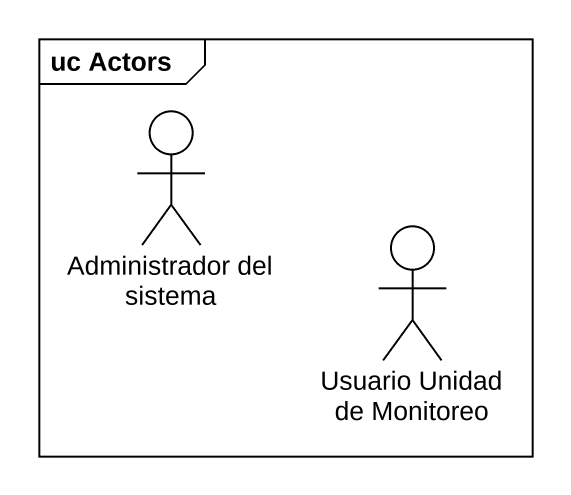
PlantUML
@startuml
mainframe uc Actors
actor "Administrador del sistema" as Administrador_del_sistema
actor "Usuario Unidad de Monitoreo" as Usuario_Unidad_de_Monitoreo
@enduml
